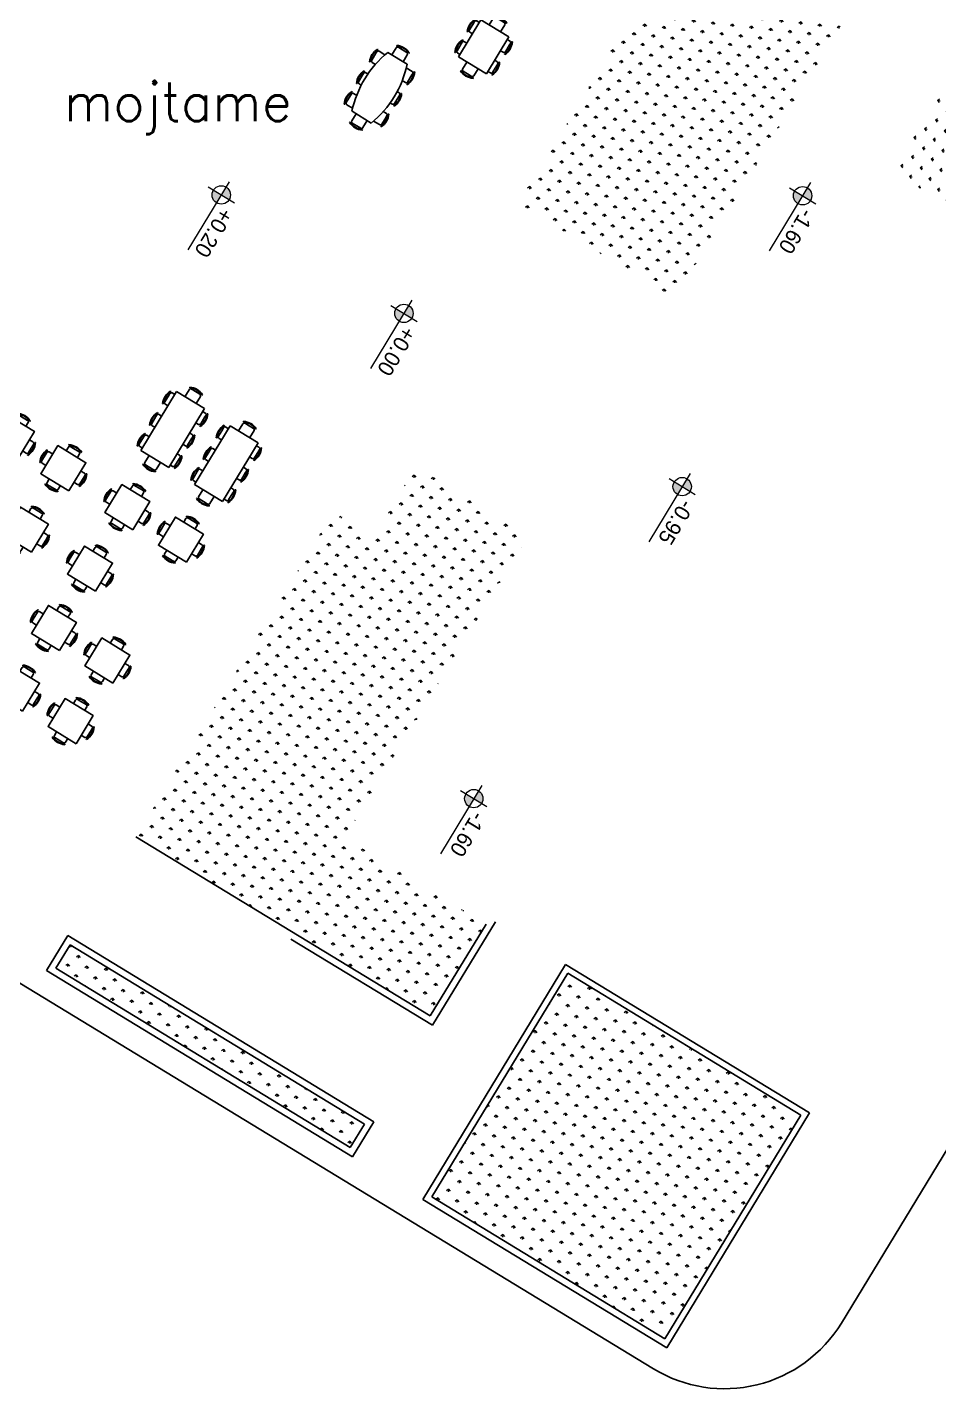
# Model space of a CAD drawing. Header units: metres. Extents: x 324293 to 653279, y 3585589 to 7191434.
# Drawn here: x 334430.23 to 334463.57, y 3600406.76 to 3600456.54 of the extents above; entities that cross this region are included whole.
import ezdxf

# ---------------------------------------------------------------- set-up
doc = ezdxf.new("R2010")
doc.units = ezdxf.units.M
for name, color, linetype in [('asfalt', 16, 'Continuous'), ('FUR', 1, 'Continuous'), ('masir', 25, 'Continuous')]:
    doc.layers.add(name, color=color, linetype=linetype)
doc.layers.add('GOL', color=7, linetype='Continuous', lineweight=0, true_color=0xeb632d)
doc.layers.add('text', color=7, linetype='Continuous', lineweight=9)
doc.styles.add('eng', font='eurr____.ttf')
doc.styles.get("Standard").update_dxf_attribs({"font": 'simplex.shx'})

# ---------------------------------------------------------------- blocks, each defined once
blk = doc.blocks.new('nivo')
at = {"layer": 'text'}
h = blk.add_hatch(color=256, dxfattribs=at)
h.paths.add_polyline_path([(134, 0), (134, 80, 0.414214), (54, 0)])
h.paths.add_polyline_path([(134, 0), (134, -80, 0.414214), (214, 0)])
for p, q in [((134, -134), (134, 134)), ((0, 0), (695, 0))]:
    blk.add_line(p, q, dxfattribs=at)
blk.add_circle((134, 0), 80, dxfattribs=at)
blk = doc.blocks.new('T-C-3B')
at = {"layer": 'FUR'}
for p, q in [((0.448, 1.363), (0.439, 1.383)), ((0.467, 1.218), (0.467, 1.303)), ((0.517, 1.353), (0.767, 1.353)), ((0.767, 1.353), (0.817, 1.353)), ((0.867, 1.303), (0.867, 1.218)), ((0.88, 1.358), (0.89, 1.378)), ((1.186, 1.369), (1.176, 1.389)), ((1.205, 1.218), (1.205, 1.309)), ((1.255, 1.359), (1.505, 1.359)), ((1.505, 1.359), (1.555, 1.359)), ((1.605, 1.309), (1.605, 1.218)), ((1.618, 1.364), (1.628, 1.384)), ((0.073, 0.931), (0.053, 0.941)), ((0.078, 0.818), (0.078, 0.868)), ((0.128, 0.918), (0.378, 0.918)), ((0.378, 1.218), (1.699, 1.218)), ((0.378, 0.218), (0.378, 1.218)), ((1.699, 1.218), (1.699, 0.218)), ((1.949, 0.918), (1.699, 0.918)), ((1.999, 0.868), (1.999, 0.618)), ((2.009, 0.938), (2.029, 0.947)), ((0.067, 0.499), (0.047, 0.49)), ((0.078, 0.568), (0.078, 0.818)), ((0.378, 0.518), (0.128, 0.518)), ((1.949, 0.518), (1.699, 0.518)), ((1.999, 0.618), (1.999, 0.568)), ((2.004, 0.506), (2.024, 0.496)), ((1.699, 0.218), (0.378, 0.218)), ((0.448, 0.073), (0.439, 0.054)), ((0.467, 0.218), (0.467, 0.134)), ((0.517, 0.084), (0.767, 0.084)), ((0.767, 0.084), (0.817, 0.084)), ((0.867, 0.134), (0.867, 0.218)), ((0.88, 0.079), (0.89, 0.059)), ((1.186, 0.067), (1.176, 0.047)), ((1.205, 0.218), (1.205, 0.128)), ((1.255, 0.078), (1.505, 0.078)), ((1.505, 0.078), (1.555, 0.078)), ((1.605, 0.128), (1.605, 0.218)), ((1.618, 0.073), (1.628, 0.053))]:
    blk.add_line(p, q, dxfattribs=at)
for centre, radius, start, end in [((0.659, 0.917), 0.516, 63.3541, 115.2577), ((0.659, 0.917), 0.494, 63.3541, 115.2577), ((0.517, 1.303), 0.05, 90, 180), ((0.817, 1.303), 0.05, 0, 90), ((1.396, 0.923), 0.516, 63.3541, 115.2577), ((1.396, 0.923), 0.494, 63.3541, 115.2577), ((1.255, 1.309), 0.05, 90, 180), ((1.555, 1.309), 0.05, 0, 90), ((0.514, 0.71), 0.516, 153.3541, 205.2577), ((0.514, 0.71), 0.494, 153.3541, 205.2577), ((0.128, 0.868), 0.05, 90, 180), ((1.949, 0.868), 0.05, 0, 90), ((1.563, 0.727), 0.494, 333.3541, 25.2577), ((1.563, 0.727), 0.516, 333.3541, 25.2577), ((0.128, 0.568), 0.05, 180, 270), ((1.949, 0.568), 0.05, 270, 0), ((0.659, 0.52), 0.516, 244.7423, 296.6459), ((0.659, 0.52), 0.494, 244.7423, 296.6459), ((0.517, 0.134), 0.05, 180, 270), ((0.817, 0.134), 0.05, 270, 0), ((1.396, 0.514), 0.516, 244.7423, 296.6459), ((1.396, 0.514), 0.494, 244.7423, 296.6459), ((1.255, 0.128), 0.05, 180, 270), ((1.555, 0.128), 0.05, 270, 0)]:
    blk.add_arc(centre, radius, start, end, dxfattribs=at)
blk = doc.blocks.new('T-C-6')
at = {"layer": 'FUR'}
for p, q in [((0.447, 1.363), (0.438, 1.382)), ((0.467, 1.092), (0.467, 1.302)), ((0.517, 1.352), (0.767, 1.352)), ((0.767, 1.352), (0.817, 1.352)), ((0.867, 1.302), (0.867, 1.193)), ((0.88, 1.357), (0.889, 1.377)), ((1.185, 1.369), (1.176, 1.388)), ((1.204, 1.235), (1.204, 1.308)), ((1.254, 1.358), (1.504, 1.358)), ((1.504, 1.358), (1.554, 1.358)), ((1.604, 1.308), (1.604, 1.238)), ((1.617, 1.363), (1.627, 1.383)), ((1.952, 1.369), (1.943, 1.388)), ((1.971, 1.196), (1.971, 1.308)), ((2.021, 1.358), (2.271, 1.358)), ((2.271, 1.358), (2.321, 1.358)), ((2.371, 1.308), (2.371, 1.097)), ((2.384, 1.363), (2.394, 1.383)), ((0.072, 0.93), (0.052, 0.94)), ((0.077, 0.818), (0.077, 0.868)), ((0.127, 0.918), (0.377, 0.918)), ((0.377, 0.374), (0.377, 1.062)), ((2.477, 1.062), (2.477, 0.374)), ((2.727, 0.918), (2.477, 0.918)), ((2.777, 0.868), (2.777, 0.618)), ((2.788, 0.937), (2.808, 0.946)), ((0.067, 0.498), (0.047, 0.489)), ((0.077, 0.568), (0.077, 0.818)), ((0.377, 0.518), (0.127, 0.518)), ((2.727, 0.518), (2.477, 0.518)), ((2.777, 0.618), (2.777, 0.568)), ((2.783, 0.505), (2.802, 0.495)), ((0.447, 0.073), (0.438, 0.053)), ((0.467, 0.343), (0.467, 0.133)), ((0.517, 0.083), (0.767, 0.083)), ((0.767, 0.083), (0.817, 0.083)), ((0.867, 0.133), (0.867, 0.243)), ((0.88, 0.078), (0.889, 0.058)), ((1.185, 0.067), (1.176, 0.047)), ((1.204, 0.2), (1.204, 0.127)), ((1.254, 0.077), (1.504, 0.077)), ((1.504, 0.077), (1.554, 0.077)), ((1.604, 0.127), (1.604, 0.197)), ((1.617, 0.072), (1.627, 0.052)), ((1.952, 0.067), (1.943, 0.047)), ((1.971, 0.24), (1.971, 0.127)), ((2.021, 0.077), (2.271, 0.077)), ((2.271, 0.077), (2.321, 0.077)), ((2.371, 0.127), (2.371, 0.338)), ((2.384, 0.072), (2.394, 0.052))]:
    blk.add_line(p, q, dxfattribs=at)
for centre, radius, start, end in [((0.658, 0.916), 0.516, 63.3541, 115.2577), ((0.658, 0.916), 0.494, 63.3541, 115.2577), ((0.517, 1.302), 0.05, 90, 180), ((0.817, 1.302), 0.05, 0, 90), ((1.396, 0.922), 0.516, 63.3541, 115.2577), ((1.396, 0.922), 0.494, 63.3541, 115.2577), ((1.254, 1.308), 0.05, 90, 180), ((1.554, 1.308), 0.05, 0, 90), ((2.163, 0.922), 0.516, 63.3541, 115.2577), ((2.163, 0.922), 0.494, 63.3541, 115.2577), ((2.021, 1.308), 0.05, 90, 180), ((2.321, 1.308), 0.05, 0, 90), ((0.513, 0.709), 0.516, 153.3541, 205.2577), ((0.513, 0.709), 0.494, 153.3541, 205.2577), ((0.127, 0.868), 0.05, 90, 180), ((1.427, -1.882), 3.125, 70.3682, 109.6318), ((2.727, 0.868), 0.05, 0, 90), ((2.341, 0.726), 0.494, 333.3541, 25.2577), ((2.341, 0.726), 0.516, 333.3541, 25.2577), ((0.127, 0.568), 0.05, 180, 270), ((2.727, 0.568), 0.05, 270, 0), ((1.427, 3.317), 3.125, 250.3682, 289.6318), ((0.658, 0.519), 0.516, 244.7423, 296.6459), ((0.658, 0.519), 0.494, 244.7423, 296.6459), ((0.517, 0.133), 0.05, 180, 270), ((0.817, 0.133), 0.05, 270, 0), ((1.396, 0.513), 0.516, 244.7423, 296.6459), ((1.396, 0.513), 0.494, 244.7423, 296.6459), ((1.254, 0.127), 0.05, 180, 270), ((1.554, 0.127), 0.05, 270, 0), ((2.163, 0.513), 0.516, 244.7423, 296.6459), ((2.163, 0.513), 0.494, 244.7423, 296.6459), ((2.021, 0.127), 0.05, 180, 270), ((2.321, 0.127), 0.05, 270, 0)]:
    blk.add_arc(centre, radius, start, end, dxfattribs=at)
blk = doc.blocks.new('T-C-2B')
at = {"layer": 'FUR'}
for p, q in [((0.54, 1.445), (0.53, 1.465)), ((0.559, 1.256), (0.559, 1.384)), ((0.609, 1.434), (0.859, 1.434)), ((0.859, 1.434), (0.909, 1.434)), ((0.959, 1.384), (0.959, 1.256)), ((0.972, 1.44), (0.982, 1.459)), ((0.072, 0.972), (0.053, 0.982)), ((0.078, 0.859), (0.078, 0.909)), ((0.078, 0.609), (0.078, 0.859)), ((0.128, 0.959), (0.256, 0.959)), ((1.256, 0.953), (1.384, 0.953)), ((1.434, 0.903), (1.434, 0.653)), ((1.445, 0.972), (1.465, 0.982)), ((0.067, 0.54), (0.047, 0.53)), ((0.256, 0.559), (0.128, 0.559)), ((1.384, 0.553), (1.256, 0.553)), ((1.434, 0.653), (1.434, 0.603)), ((1.44, 0.54), (1.459, 0.53)), ((0.54, 0.072), (0.53, 0.053)), ((0.553, 0.128), (0.553, 0.256)), ((0.653, 0.078), (0.603, 0.078)), ((0.903, 0.078), (0.653, 0.078)), ((0.953, 0.256), (0.953, 0.128)), ((0.972, 0.067), (0.982, 0.047))]:
    blk.add_line(p, q, dxfattribs=at)
blk.add_lwpolyline([(0.256, 1.256), (0.256, 0.256), (1.256, 0.256), (1.256, 1.256)], close=True, dxfattribs=at)
for centre, radius, start, end in [((0.75, 0.998), 0.516, 63.3541, 115.2577), ((0.75, 0.998), 0.494, 63.3541, 115.2577), ((0.609, 1.384), 0.05, 90, 180), ((0.909, 1.384), 0.05, 0, 90), ((0.514, 0.75), 0.516, 153.3541, 205.2577), ((0.514, 0.75), 0.494, 153.3541, 205.2577), ((0.128, 0.909), 0.05, 90, 180), ((1.384, 0.903), 0.05, 0, 90), ((0.998, 0.762), 0.494, 333.3541, 25.2577), ((0.998, 0.762), 0.516, 333.3541, 25.2577), ((0.128, 0.609), 0.05, 180, 270), ((1.384, 0.603), 0.05, 270, 0), ((0.762, 0.514), 0.516, 243.3541, 295.2577), ((0.762, 0.514), 0.494, 243.3541, 295.2577), ((0.603, 0.128), 0.05, 180, 270), ((0.903, 0.128), 0.05, 270, 0)]:
    blk.add_arc(centre, radius, start, end, dxfattribs=at)
blk = doc.blocks.new('T-C-4B')
at = {"layer": 'FUR'}
for p, q in [((0.447, 1.363), (0.438, 1.382)), ((0.467, 1.218), (0.467, 1.302)), ((0.517, 1.352), (0.767, 1.352)), ((0.767, 1.352), (0.817, 1.352)), ((0.867, 1.302), (0.867, 1.218)), ((0.88, 1.357), (0.889, 1.377)), ((1.185, 1.369), (1.176, 1.388)), ((1.204, 1.218), (1.204, 1.308)), ((1.254, 1.358), (1.504, 1.358)), ((1.504, 1.358), (1.554, 1.358)), ((1.604, 1.308), (1.604, 1.218)), ((1.617, 1.363), (1.627, 1.383)), ((1.952, 1.369), (1.943, 1.388)), ((1.971, 1.218), (1.971, 1.308)), ((2.021, 1.358), (2.271, 1.358)), ((2.271, 1.358), (2.321, 1.358)), ((2.371, 1.308), (2.371, 1.218)), ((2.384, 1.363), (2.394, 1.383)), ((0.072, 0.93), (0.052, 0.94)), ((0.077, 0.818), (0.077, 0.868)), ((0.127, 0.918), (0.377, 0.918)), ((0.377, 0.218), (0.377, 1.218)), ((0.377, 1.218), (2.477, 1.218)), ((2.477, 0.218), (2.477, 1.218)), ((2.727, 0.918), (2.477, 0.918)), ((2.777, 0.868), (2.777, 0.618)), ((2.788, 0.937), (2.808, 0.946)), ((0.067, 0.498), (0.047, 0.489)), ((0.077, 0.568), (0.077, 0.818)), ((0.377, 0.518), (0.127, 0.518)), ((2.727, 0.518), (2.477, 0.518)), ((2.777, 0.618), (2.777, 0.568)), ((2.783, 0.505), (2.802, 0.495)), ((2.477, 0.218), (0.377, 0.218)), ((0.447, 0.073), (0.438, 0.053)), ((0.467, 0.218), (0.467, 0.133)), ((0.517, 0.083), (0.767, 0.083)), ((0.767, 0.083), (0.817, 0.083)), ((0.867, 0.133), (0.867, 0.218)), ((0.88, 0.078), (0.889, 0.058)), ((1.185, 0.067), (1.176, 0.047)), ((1.204, 0.218), (1.204, 0.127)), ((1.254, 0.077), (1.504, 0.077)), ((1.504, 0.077), (1.554, 0.077)), ((1.604, 0.127), (1.604, 0.218)), ((1.617, 0.072), (1.627, 0.052)), ((1.952, 0.067), (1.943, 0.047)), ((1.971, 0.218), (1.971, 0.127)), ((2.021, 0.077), (2.271, 0.077)), ((2.271, 0.077), (2.321, 0.077)), ((2.371, 0.127), (2.371, 0.218)), ((2.384, 0.072), (2.394, 0.052))]:
    blk.add_line(p, q, dxfattribs=at)
for centre, radius, start, end in [((0.658, 0.916), 0.516, 63.3541, 115.2577), ((0.658, 0.916), 0.494, 63.3541, 115.2577), ((0.517, 1.302), 0.05, 90, 180), ((0.817, 1.302), 0.05, 0, 90), ((1.396, 0.922), 0.516, 63.3541, 115.2577), ((1.396, 0.922), 0.494, 63.3541, 115.2577), ((1.254, 1.308), 0.05, 90, 180), ((1.554, 1.308), 0.05, 0, 90), ((2.163, 0.922), 0.516, 63.3541, 115.2577), ((2.163, 0.922), 0.494, 63.3541, 115.2577), ((2.021, 1.308), 0.05, 90, 180), ((2.321, 1.308), 0.05, 0, 90), ((0.513, 0.709), 0.516, 153.3541, 205.2577), ((0.513, 0.709), 0.494, 153.3541, 205.2577), ((0.127, 0.868), 0.05, 90, 180), ((2.727, 0.868), 0.05, 0, 90), ((2.341, 0.726), 0.494, 333.3541, 25.2577), ((2.341, 0.726), 0.516, 333.3541, 25.2577), ((0.127, 0.568), 0.05, 180, 270), ((2.727, 0.568), 0.05, 270, 0), ((0.658, 0.519), 0.516, 244.7423, 296.6459), ((0.658, 0.519), 0.494, 244.7423, 296.6459), ((0.517, 0.133), 0.05, 180, 270), ((0.817, 0.133), 0.05, 270, 0), ((1.396, 0.513), 0.516, 244.7423, 296.6459), ((1.396, 0.513), 0.494, 244.7423, 296.6459), ((1.254, 0.127), 0.05, 180, 270), ((1.554, 0.127), 0.05, 270, 0), ((2.163, 0.513), 0.516, 244.7423, 296.6459), ((2.163, 0.513), 0.494, 244.7423, 296.6459), ((2.021, 0.127), 0.05, 180, 270), ((2.321, 0.127), 0.05, 270, 0)]:
    blk.add_arc(centre, radius, start, end, dxfattribs=at)

msp = doc.modelspace()

# ---------------------------------------------------------------- hatches: boundary and pattern name
at = {"layer": 'GOL'}
h = msp.add_hatch(dxfattribs=at)
h.set_pattern_fill('GRASS', color=256, scale=0.5, angle=173.69825, style=0)
h.set_pattern_definition([(263.698250163, (22074.578, -2762.7027), (0.312609410603, -0.39022475097), [0.09375, -0.6133567815]), (218.698250163, (22074.578, -2762.7027), (0.312609410686, -0.390224751074), [0.09375, -0.40625]), (308.698250163, (22074.578, -2762.7027), (0.390224751074, 0.312609410686), [0.09375, -0.40625])])
h.paths.add_polyline_path([(334460.93893, 3600458.18238), (334455.21743, 3600461.66134), (334448.18686, 3600450.09887), (334453.90836, 3600446.61991)])
h = msp.add_hatch(dxfattribs=at)
h.set_pattern_fill('GRASS', color=256, scale=0.02, angle=263.69825, style=0)
h.set_pattern_definition([(353.69825, (334365.25572, 3600290.52427), (0.39646835, 0.31761116), [0.09525, -0.6231705]), (308.69825, (334365.2557, 3600290.52427), (0.3964683, 0.3176112), [0.09525, -0.41275]), (38.69825, (334365.2557, 3600290.52427), (-0.3176112, 0.3964683), [0.09525, -0.41275])])
h.paths.add_polyline_path([(334474.74666, 3600443.45538), (334478.99523, 3600450.44258), (334466.14326, 3600458.25724), (334461.89468, 3600451.27004)])
h = msp.add_hatch(dxfattribs=at)
h.set_pattern_fill('GRASS', color=256, scale=0.5, angle=173.69825, style=0)
h.set_pattern_definition([(263.698250163, (20232.26813, -2781.2037), (0.312609410603, -0.39022475097), [0.09375, -0.6133567815]), (218.698250163, (20232.26813, -2781.2037), (0.312609410686, -0.390224751074), [0.09375, -0.40625]), (308.698250163, (20232.26813, -2781.2037), (0.390224751074, 0.312609410686), [0.09375, -0.40625])])
h.paths.add_polyline_path([(334434.19998, 3600426.94448), (334444.96846, 3600420.3967), (334447.00868, 3600423.75204), (334441.82746, 3600426.90249), (334448.55405, 3600437.96502), (334444.43643, 3600440.46874), (334442.89166, 3600437.92821), (334441.42202, 3600438.82182)])
h = msp.add_hatch(dxfattribs=at)
h.set_pattern_fill('GRASS', color=256, scale=0.5, angle=173.69825, style=0)
h.set_pattern_definition([(263.698250163, (22072.1125, -2766.75747), (0.312609410603, -0.39022475097), [0.09375, -0.6133567815]), (218.698250163, (22072.1125, -2766.75747), (0.312609410686, -0.390224751074), [0.09375, -0.40625]), (308.698250163, (22072.1125, -2766.75747), (0.390224751074, 0.312609410686), [0.09375, -0.40625])])
h.paths.add_polyline_path([(334442.04377, 3600415.58677), (334442.56332, 3600416.44121), (334431.79484, 3600422.989), (334431.2753, 3600422.13455)])
h = msp.add_hatch(dxfattribs=at)
h.set_pattern_fill('GRASS', color=256, scale=0.02, angle=173.69825, style=0)
h.set_pattern_definition([(263.69825, (334313.36852, 3600554.79407), (0.31761116, -0.39646835), [0.09525, -0.6231705]), (218.69825, (334313.3685, 3600554.79407), (0.3176112, -0.3964683), [0.09525, -0.41275]), (308.69825, (334313.3685, 3600554.79407), (0.3964683, 0.3176112), [0.09525, -0.41275])])
h.paths.add_polyline_path([(334449.99463, 3600421.95252), (334445.02258, 3600413.7755), (334453.54778, 3600408.59174), (334458.51983, 3600416.76877)])

# ---------------------------------------------------------------- linework, layer by layer
at = {"layer": 'masir'}
for p, q in [((334460.00444, 3600409.16379, 1313.25213), (334508.30122, 3600488.63537, 1313.25213)), ((334412.23485, 3600432.35699, 1313.25213), (334453.13388, 3600407.48828, 1313.25213)), ((334434.19998, 3600426.94448, 1313.25213), (334444.96846, 3600420.3967, 1313.25213)), ((334444.96846, 3600420.3967, 1313.25213), (334447.00868, 3600423.75204, 1313.25213)), ((334445.05218, 3600420.0532, 1313.25213), (334447.35218, 3600423.83577, 1313.25213)), ((334431.71112, 3600423.33249, 1313.25213), (334430.9318, 3600422.05083, 1313.25213)), ((334431.71112, 3600423.33249, 1313.25213), (334442.90682, 3600416.52493, 1313.25213)), ((334431.79484, 3600422.989, 1313.25213), (334431.2753, 3600422.13455, 1313.25213)), ((334431.79484, 3600422.989, 1313.25213), (334442.56332, 3600416.44121, 1313.25213)), ((334439.87096, 3600423.20365, 1313.25213), (334445.05218, 3600420.0532, 1313.25213)), ((334444.69083, 3600413.68463, 1313.25213), (334449.91551, 3600422.27713, 1313.25213)), ((334449.91551, 3600422.27713, 1313.25213), (334458.84444, 3600416.84789, 1313.25213)), ((334430.9318, 3600422.05083, 1313.25213), (334442.1275, 3600415.24327, 1313.25213)), ((334431.2753, 3600422.13455, 1313.25213), (334442.04377, 3600415.58677, 1313.25213)), ((334449.99463, 3600421.95252, 1313.25213), (334445.02258, 3600413.7755, 1313.25213)), ((334458.51983, 3600416.76877, 1313.25213), (334449.99463, 3600421.95252, 1313.25213)), ((334453.54778, 3600408.59174, 1313.25213), (334458.51983, 3600416.76877, 1313.25213)), ((334458.84444, 3600416.84789, 1313.25213), (334453.61976, 3600408.25539, 1313.25213)), ((334442.04377, 3600415.58677, 1313.25213), (334442.56332, 3600416.44121, 1313.25213)), ((334442.1275, 3600415.24327, 1313.25213), (334442.90682, 3600416.52493, 1313.25213)), ((334453.54778, 3600408.59174, 1313.25213), (334445.02258, 3600413.7755, 1313.25213)), ((334444.69083, 3600413.68463, 1313.25213), (334453.61976, 3600408.25539, 1313.25213))]:
    msp.add_line(p, q, dxfattribs=at)
msp.add_arc((334455.73161, 3600411.76049, 1313.25213), 5, 238.69825, 328.711947, dxfattribs=at)

# ---------------------------------------------------------------- block references
at = {"xscale": -1.200000000112174, "yscale": 1.200000000134715, "zscale": 1.199999999999999, "rotation": 238.6982500536864}
for name, p in [('T-C-3B', (334445.53756, 3600455.20796, 1313.25213)), ('T-C-6', (334441.48631, 3600453.31653, 1313.25213)), ('T-C-4B', (334433.91821, 3600440.81887, 1313.25213)), ('T-C-2B', (334428.41937, 3600441.26091, 1313.25213)), ('T-C-4B', (334435.88369, 3600439.57099, 1313.25213)), ('T-C-2B', (334430.2995, 3600440.1177, 1313.25213)), ('T-C-2B', (334432.64203, 3600438.69332, 1313.25213)), ('T-C-2B', (334428.93258, 3600437.86966, 1313.25213)), ('T-C-2B', (334434.5989, 3600437.50344, 1313.25213)), ('T-C-2B', (334431.27511, 3600436.44529, 1313.25213)), ('T-C-2B', (334429.95566, 3600434.27533, 1313.25213)), ('T-C-2B', (334431.91253, 3600433.08545, 1313.25213)), ('T-C-2B', (334428.60754, 3600432.05821, 1313.25213)), ('T-C-2B', (334430.56441, 3600430.86833, 1313.25213))]:
    msp.add_blockref(name, p, dxfattribs=at)
at = {"layer": 'text', "xscale": 0.004199999895743499, "yscale": 0.004199999895743499, "zscale": 0.004199999895743499, "rotation": 238.6982490408661}
for p in [(334437.61554, 3600450.89402, 1313.25213), (334458.87957, 3600450.86486, 1313.25213), (334444.29587, 3600446.56367, 1313.25213), (334454.47429, 3600440.2275, 1313.25213), (334446.85244, 3600428.81903, 1313.25213)]:
    msp.add_blockref('nivo', p, dxfattribs=at)

# ---------------------------------------------------------------- texts
at = {"layer": 'asfalt', "color": 0, "insert": (334431.56094, 3600454.51996, -12.91667), "char_height": 1.409454, "attachment_point": 1}
msp.add_mtext_dynamic_manual_height_columns('mojtame', width=75.0525093, gutter_width=1, heights=[0], dxfattribs=at)
at = {"layer": 'text', "char_height": 0.56609, "width": 0.1624171, "attachment_point": 1, "rotation": 238.69825, "style": 'eng'}
for s, insert in [('+0.20', (334437.79819, 3600449.69809, 1313.25213)), ('-1.60', (334459.06223, 3600449.66893, 1313.25213)), ('+0.00', (334444.47853, 3600445.36774, 1313.25213)), ('-0.95', (334454.65694, 3600439.03157, 1313.25213)), ('-1.60', (334447.03509, 3600427.6231, 1313.25213))]:
    msp.add_mtext(s, dxfattribs=dict(at, insert=insert))

doc.saveas('drawing.dxf')
